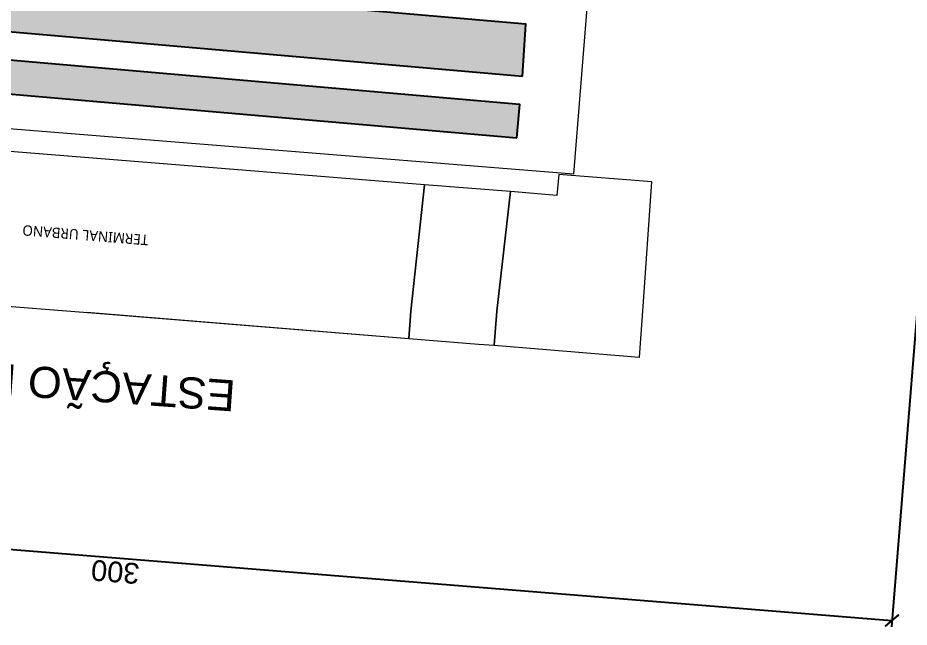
# Model space of a CAD drawing. Header units: metres. Extents: x 286532 to 329498, y 7396783 to 7466136.
# Drawn here: x 329164.8 to 329336.6, y 7396782.6 to 7396900.2 of the extents above; entities that cross this region are included whole.
import ezdxf

# ---------------------------------------------------------------- set-up
doc = ezdxf.new("R2010")
doc.units = ezdxf.units.M
doc.header["$LTSCALE"] = 10
doc.layers.get('0').update_dxf_attribs({"color": 255})
for name, color, linetype, lineweight in [('_  ARQ-AUX-001', 1, 'Continuous', 5), ('_AUX-PLATAFORMA COTAS', 1, 'Continuous', 25), ('_AUX-PLATAFORMA EXISTENTE', 252, 'Continuous', 25), ('ARQ-GEN', 1, 'Continuous', 5), ('ARQ-TXT', 7, 'Continuous', 9)]:
    doc.layers.add(name, color=color, linetype=linetype, lineweight=lineweight)
doc.layers.add('TEXTO', color=3, linetype='Continuous')
doc.styles.add('ARIAL', font='arial.ttf')
doc.styles.add('Roboto Mono', font='', dxfattribs={"height": 2})
doc.styles.get("Standard").update_dxf_attribs({"font": 'arial.ttf'})
doc.styles.get('Roboto Mono').set_extended_font_data('Roboto Mono')
doc.dimstyles.new('ISO-25', dxfattribs={"dimtxt": 2.5, "dimasz": 2.5, "dimexe": 1.25, "dimexo": 0.625, "dimtad": 1, "dimtxsty": 'Standard', "dimcen": 2.5, "dimadec": 0, "dimazin": 0, "dimtfac": 1, "dimtmove": 0, "dimatfit": 3, "dimfxl": 1, "dimarcsym": 0})

# ---------------------------------------------------------------- blocks, each defined once
blk = doc.blocks.new('estação_barra-funda')
at = {"ltscale": 0.05, "true_color": 0x9c9c9c}
h = blk.add_hatch(color=253, dxfattribs=at)
h.dxf.hatch_style = 1
h.paths.add_polyline_path([(329345.95, 7396940.31), (329346.8, 7396950.89), (329048.01, 7396974.89), (329047.53, 7396964.28)])
h.paths.add_polyline_path([(329344.59, 7396922.64), (329345.33, 7396931.83), (329046.63, 7396955.82), (329046.17, 7396946.59)])
h.paths.add_polyline_path([(329318.78, 7396910.52), (329319.37, 7396920.56), (329071.65, 7396940.45), (329070.84, 7396930.43)])
h.paths.add_polyline_path([(329263.34, 7396902.52), (329263.9, 7396908.99), (329098.18, 7396923.36), (329097.61, 7396916.89)])
h.paths.add_polyline_path([(329262.07, 7396888.95), (329262.72, 7396898.99), (329097.37, 7396913.33), (329096.38, 7396903.32)])
h.paths.add_polyline_path([(329261.01, 7396877.01), (329261.57, 7396883.49), (329095.85, 7396897.86), (329095.29, 7396891.39)])
at = {"layer": '_  ARQ-AUX-001'}
for points in [[(329087.67, 7396850.47), (329181.5, 7396843.09), (329240.15, 7396838.34), (329240.56, 7396843.57), (329243.19, 7396867.99), (329096.1, 7396879.8), (329096.95, 7396890.01), (329090.86, 7396890.43), (329088.67, 7396865.23), (329120.24, 7396862.79), (329120.15, 7396861.01), (329088.36, 7396863.86), (329088, 7396856.97)], [(329284.62, 7396834.74), (329285.31, 7396843.59), (329287.01, 7396868.56), (329269.06, 7396869.99), (329268.72, 7396865.94), (329259.75, 7396866.66), (329257.17, 7396843.6), (329256.62, 7396837.01), (329284.6, 7396834.74)], [(329256.62, 7396837.01), (329257.17, 7396843.62), (329259.75, 7396866.66), (329243.19, 7396867.99), (329240.56, 7396843.57), (329240.15, 7396838.34), (329253.62, 7396837.25)]]:
    blk.add_lwpolyline(points, close=True, dxfattribs=at)
at = {"layer": '_AUX-PLATAFORMA EXISTENTE', "color": 28, "true_color": 0x0d0d0d}
for points in [[(329262.07, 7396888.96), (329262.72, 7396898.99), (329097.37, 7396913.33), (329096.38, 7396903.32)], [(329262.07, 7396888.95), (329262.72, 7396898.99), (329097.37, 7396913.33), (329096.38, 7396903.32)], [(329261.01, 7396877.01), (329261.57, 7396883.49), (329095.85, 7396897.86), (329095.29, 7396891.39)]]:
    blk.add_lwpolyline(points, close=True, dxfattribs=at)
at = {"layer": 'ARQ-GEN'}
for p, q in [((329243.19, 7396867.99), (329096.1, 7396879.8)), ((329243.19, 7396867.99), (329240.56, 7396843.57)), ((329178.09, 7396843.37), (329240.15, 7396838.34)), ((329240.56, 7396843.57), (329240.15, 7396838.34))]:
    blk.add_line(p, q, dxfattribs=at)
blk.add_lwpolyline([(329110.65, 7397058.92), (329285.95, 7397044.84), (329271.91, 7396870.03), (329096.59, 7396884.11), (329110.65, 7397058.92)], dxfattribs=at)
at = {"layer": 'ARQ-TXT', "insert": (329189.87, 7396856.28), "char_height": 2, "width": 31.2658, "attachment_point": 1, "rotation": 175.4077, "style": 'Roboto Mono'}
blk.add_mtext('TERMINAL URBANO', dxfattribs=at)
blk = doc.blocks.new('_ArchTick')
at = {"color": 0, "linetype": 'ByBlock', "const_width": 0.15}
blk.add_lwpolyline([(-0.5, -0.5), (0.5, 0.5)], dxfattribs=at)
blk = doc.blocks.new('*D180')
at = {"layer": '_AUX-PLATAFORMA COTAS', "color": 0, "lineweight": -2, "ltscale": 0.05, "transparency": 16777216}
for p, q in [((329045.15, 7396942.64), (329034.19, 7396806.79)), ((329344.18, 7396918.52), (329333.22, 7396782.67)), ((329034.29, 7396808.04), (329333.32, 7396783.91))]:
    blk.add_line(p, q, dxfattribs=at)
at = {"layer": 'Defpoints', "color": 0, "ltscale": 0.05, "transparency": 16777216}
for p in [(329045.55, 7396947.63), (329344.58, 7396923.5), (329333.32, 7396783.91)]:
    blk.add_point(p, dxfattribs=at)
at = {"layer": '_AUX-PLATAFORMA COTAS', "color": 0, "lineweight": -2, "ltscale": 0.05, "transparency": 16777216, "xscale": 2.5, "yscale": 2.5, "zscale": 2.5}
for p, rotation in [((329034.29, 7396808.04), 175.3873200481715), ((329333.32, 7396783.91), 355.3873200481715)]:
    blk.add_blockref('_ArchTick', p, dxfattribs=dict(at, rotation=rotation))
at = {"layer": '_AUX-PLATAFORMA COTAS', "color": 0, "ltscale": 0.05, "transparency": 16777216, "insert": (329183.59, 7396793.31), "char_height": 4, "attachment_point": 5, "rotation": 175.3873}
blk.add_mtext('300', dxfattribs=at)

msp = doc.modelspace()

# ---------------------------------------------------------------- block references
msp.add_blockref('estação_barra-funda', (0, 0))

# ---------------------------------------------------------------- texts
at = {"layer": 'TEXTO', "style": 'ARIAL'}
msp.add_text('ESTAÇÃO BARRA FUNDA', height=6, rotation=175.90189, dxfattribs=at).set_placement((329206.931, 7396830.208))

# ---------------------------------------------------------------- dimensions: what is measured, and where the dimension line sits
at = {"layer": '_AUX-PLATAFORMA COTAS', "ltscale": 0.05}
dim = msp.add_aligned_dim(p1=(329045.549, 7396947.629), p2=(329344.578, 7396923.503), distance=-140.045, dimstyle='ISO-25', override={"dimtxt": 4, "dimexo": 5, "dimtad": 4, "dimblk1": 'ArchTick', "dimblk2": 'ArchTick', "dimsah": 1}, dxfattribs=at)
dim.commit()
dim.dimension.update_dxf_attribs({"geometry": '*D180', "text_midpoint": (329183.587, 7396793.315)})

doc.saveas('drawing.dxf')
